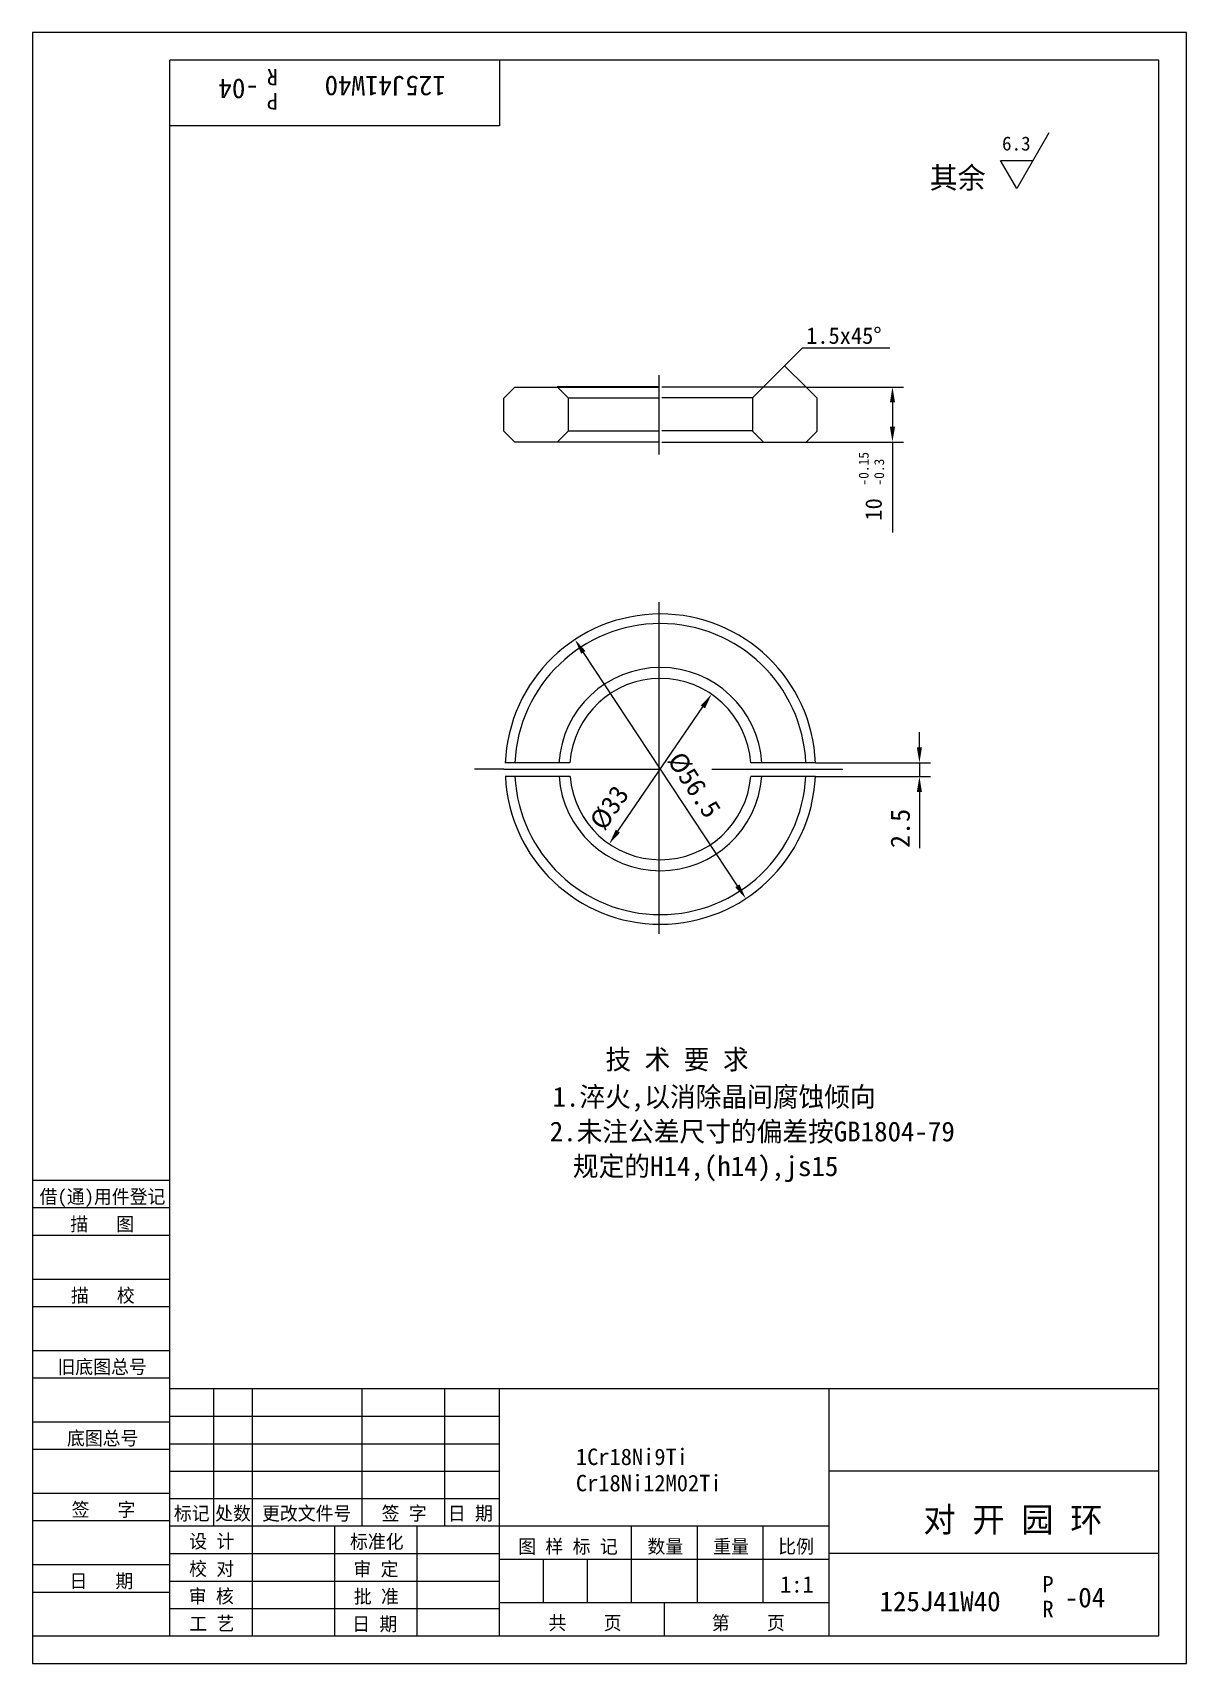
# Model space of a CAD drawing. Header units: metres. Extents: x 0 to 210, y 0 to 297.
import ezdxf

# ---------------------------------------------------------------- set-up
doc = ezdxf.new("R2010")
doc.units = ezdxf.units.M
for name, color, linetype in [('C', 6, 'Continuous'), ('D', 1, 'Continuous'), ('FL', 5, 'Continuous'), ('T', 7, 'Continuous'), ('TL', 4, 'Continuous')]:
    doc.layers.add(name, color=color, linetype=linetype)

# ---------------------------------------------------------------- blocks, each defined once
blk = doc.blocks.new('TUKUN4')
at = {"layer": 'FL'}
for p, q in [((0, 297), (0, 0)), ((210, 297), (0, 297)), ((210, 0), (210, 297)), ((0, 78), (25, 78)), ((0, 70), (25, 70)), ((0, 65), (25, 65)), ((0, 57), (25, 57)), ((0, 52), (25, 52)), ((33, 25), (33, 50)), ((40, 5), (40, 50)), ((60, 25), (60, 50)), ((75, 25), (75, 50)), ((25, 45), (85, 45)), ((0, 44), (25, 44)), ((0, 39), (25, 39)), ((25, 40), (85, 40)), ((25, 35), (85, 35)), ((0, 31), (25, 31)), ((25, 30), (85, 30)), ((0, 26), (25, 26)), ((70, 5), (70, 25)), ((0, 18), (25, 18)), ((25, 20), (85, 20)), ((25, 15), (85, 15)), ((0, 13), (25, 13)), ((25, 10), (85, 10)), ((0, 0), (210, 0))]:
    blk.add_line(p, q, dxfattribs=at)
at = {"layer": 'TL'}
for p, q in [((25, 5), (25, 292)), ((205, 292), (25, 292)), ((85, 292), (85, 280)), ((205, 5), (205, 292)), ((85, 280), (25, 280)), ((0, 88), (25, 88)), ((0, 83), (25, 83)), ((205, 50), (25, 50)), ((85, 5), (85, 50)), ((145, 5), (145, 50)), ((205, 35), (145, 35)), ((145, 25), (25, 25)), ((55, 5), (55, 25)), ((109, 11), (109, 25)), ((121, 11), (121, 25)), ((133, 11), (133, 25)), ((85, 19), (145, 19)), ((93, 11), (93, 19)), ((101, 11), (101, 19)), ((205, 20), (145, 20)), ((145, 11), (85, 11)), ((115, 5), (115, 11)), ((0, 5), (205, 5))]:
    blk.add_line(p, q, dxfattribs=at)
at = {"layer": 'T'}
for s, p in [('借(通)用件登记', (1.26, 83.76)), ('描   图', (6.86, 78.76)), ('描   校', (6.98, 65.76)), ('旧底图总号', (4.52, 52.76)), ('底图总号', (6.25, 39.76)), ('签   字', (7.1, 26.76)), ('标记', (25.71, 26.07)), ('处数', (33.22, 26.07)), ('更改文件号', (41.75, 26.07)), ('签 字', (63.53, 26.07)), ('日 期', (75.57, 26.07)), ('设 计', (28.5, 20.99)), ('标准化', (57.77, 20.93)), ('图 样 标 记', (88.4, 20.04)), ('数量', (111.92, 20.04)), ('重量', (123.88, 20.04)), ('比例', (135.7, 20.04)), ('校 对', (28.48, 15.99)), ('审 定', (58.39, 15.93)), ('日   期', (6.72, 13.76)), ('审 核', (28.41, 10.99)), ('批 准', (58.46, 10.93)), ('共    页', (93.91, 6.13)), ('第    页', (123.62, 6.13)), ('工 艺', (28.52, 5.99)), ('日 期', (58.18, 5.93))]:
    blk.add_text(s, height=2.5, dxfattribs=at).set_placement(p)

msp = doc.modelspace()

# ---------------------------------------------------------------- linework, layer by layer
at = {"layer": 'C'}
for p, q in [((114, 234.63), (114, 220.14)), ((114, 193.29), (114, 163)), ((85.79, 162.87), (80.44, 162.87)), ((85.79, 162.87), (114.01, 162.87)), ((114, 163), (114, 137.22)), ((123.62, 162.87), (141.94, 162.87)), ((141.94, 162.87), (147.48, 162.87)), ((114, 137.22), (114, 132.87))]:
    msp.add_line(p, q, dxfattribs=at)
at = {"layer": 'D'}
for p, q in [((184.97, 278.76), (179.12, 268.62)), ((176.19, 273.69), (182.05, 273.69)), ((179.12, 268.62), (176.19, 273.69)), ((133.05, 232.5), (140.12, 239.57)), ((140.12, 239.57), (151.66, 239.57)), ((151.66, 239.57), (156.05, 239.57)), ((140.77, 232.44), (136.88, 236.33)), ((140.77, 232.44), (158.5, 232.44)), ((156.5, 229.64), (156.5, 225.24)), ((140.77, 222.44), (158.5, 222.44)), ((156.5, 222.44), (156.5, 205.99)), ((128.27, 141.62), (100.25, 184.12)), ((106.53, 151.56), (121.99, 174.18)), ((161.41, 166.81), (161.41, 169.61)), ((142.49, 164.01), (163.41, 164.01)), ((161.41, 164.01), (161.41, 161.51)), ((142.41, 161.51), (163.41, 161.51)), ((161.41, 158.71), (161.41, 155.91)), ((161.41, 155.91), (161.41, 148.49))]:
    msp.add_line(p, q, dxfattribs=at)
for points in [[(156.04, 229.64), (156.97, 229.64), (156.5, 232.44)], [(156.04, 225.24), (156.97, 225.24), (156.5, 222.44)], [(99.86, 183.86), (100.64, 184.38), (98.71, 186.46)], [(122.38, 173.92), (121.61, 174.45), (123.57, 176.49)], [(160.94, 166.81), (161.87, 166.81), (161.41, 164.01)], [(160.94, 158.71), (161.87, 158.71), (161.41, 161.51)], [(106.91, 151.3), (106.14, 151.82), (104.95, 149.25)], [(127.88, 141.37), (128.66, 141.88), (129.81, 139.29)]]:
    msp.add_solid(points, dxfattribs=at)
at = {"layer": 'TL'}
for p, q in [((85.75, 230.44), (87.75, 232.44)), ((87.75, 232.44), (95.5, 232.44)), ((113.97, 232.5), (95.47, 232.5)), ((95.47, 232.5), (97.47, 230.5)), ((95.5, 232.44), (114, 232.44)), ((133.02, 232.44), (114.52, 232.44)), ((114.55, 232.5), (133.05, 232.5)), ((133.05, 232.5), (131.05, 230.5)), ((140.77, 232.44), (133.02, 232.44)), ((142.77, 230.44), (140.77, 232.44)), ((85.75, 224.44), (85.75, 230.44)), ((97.47, 230.5), (97.47, 224.4)), ((97.47, 230.5), (113.97, 230.5)), ((131.05, 230.5), (114.55, 230.5)), ((131.05, 230.5), (131.05, 224.4)), ((142.77, 224.44), (142.77, 230.44)), ((87.75, 222.44), (85.75, 224.44)), ((95.54, 222.48), (97.54, 224.48)), ((97.54, 224.48), (113.97, 224.48)), ((130.98, 224.48), (114.55, 224.48)), ((132.98, 222.48), (130.98, 224.48)), ((140.77, 222.44), (142.77, 224.44)), ((95.5, 222.44), (87.75, 222.44)), ((114, 222.44), (95.5, 222.44)), ((114.52, 222.44), (133.02, 222.44)), ((133.02, 222.44), (140.77, 222.44)), ((97.8, 164.01), (86.03, 164.01)), ((142.49, 164.01), (130.72, 164.01)), ((97.82, 161.53), (86.03, 161.53)), ((142.49, 161.53), (130.71, 161.53))]:
    msp.add_line(p, q, dxfattribs=at)
for radius, start, end in [(28.25, 2.32, 177.84), (26.5, 2.47, 177.53), (18.5, 3.54, 176.46), (16.5, 3.97, 176.03), (28.25, 182.83, 357.28), (26.5, 182.9, 357.1), (18.5, 184.16, 355.84), (16.5, 184.66, 355.34)]:
    msp.add_arc((114.26, 162.87), radius, start, end, dxfattribs=at)

# ---------------------------------------------------------------- block references
at = {"layer": 'D'}
msp.add_blockref('TUKUN4', (0, 0), dxfattribs=at)

# ---------------------------------------------------------------- texts
for s, height, rotation, p in [('-04', 3.6, 180, (41.17, 288.56)), ('R', 3, 180, (44.67, 290.4)), ('125J41W40', 3.6, 180, (75.19, 289.1)), ('P', 3, 180, (44.67, 285.99)), ('-0.15', 1.8, 90, (152.16, 214.5)), ('-0.3', 1.8, 90, (154.98, 214.5)), ('10', 3, 90, (154.56, 208.12)), ('%%c56.5', 3.5, 303.4, (115.4, 164.5)), ('%%C33', 3.5, 55.65, (104.03, 151.44)), ('2.5', 3.5, 90, (159.66, 148.49))]:
    msp.add_text(s, height=height, rotation=rotation, dxfattribs=at).set_placement(p)
for s, height, p in [('6.3', 2.55, (176.45, 275.53)), ('其余', 3.9, (163.3, 268.62)), ('1.5x45%%d', 3, (140.78, 240.32)), ('技 术 要 求', 3.6, (104.26, 108.19)), ('1.淬火,以消除晶间腐蚀倾向', 3.6, (94.62, 101.39)), ('2.未注公差尺寸的偏差按GB1804-79', 3.6, (94.12, 95.07)), ('规定的H14,(h14),js15', 3.6, (98.33, 88.75)), ('1Cr18Ni9Ti', 3, (98.88, 36.12)), ('Cr18Ni12M02Ti', 3, (98.88, 31.34)), ('对 开 园 环', 4.5, (162.14, 23.93)), ('1:1', 3, (136.04, 12.89)), ('P', 3, (183.8, 12.91)), ('125J41W40', 3.6, (154.15, 9.5)), ('-04', 3.6, (187.88, 10.21)), ('R', 3, (183.8, 8.4))]:
    msp.add_text(s, height=height, dxfattribs=at).set_placement(p)

doc.saveas('drawing.dxf')
